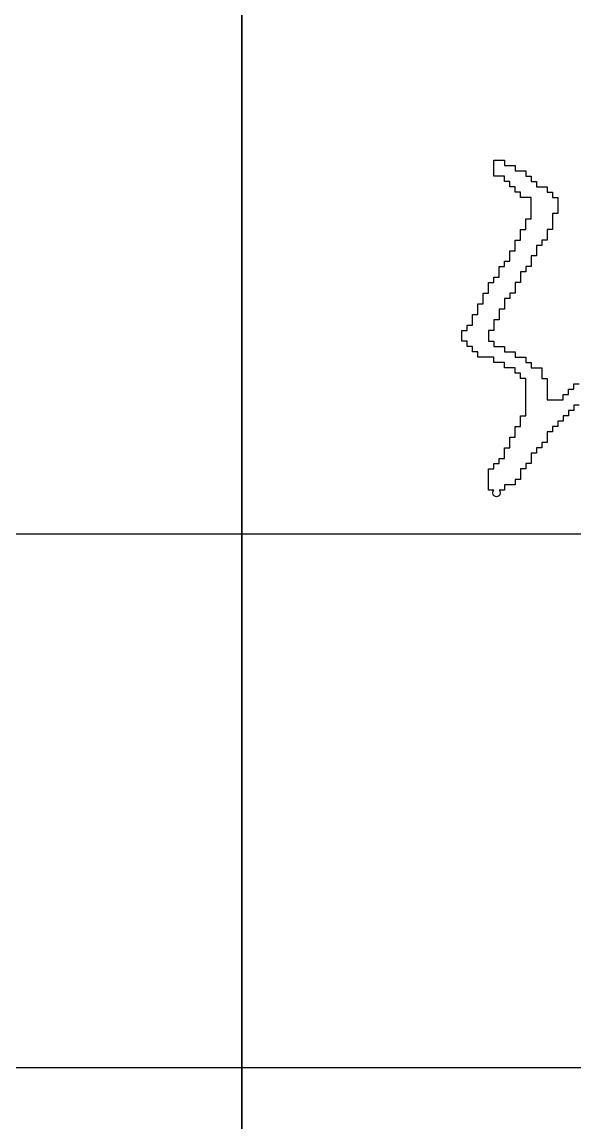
# Model space of a CAD drawing. Header units: millimetres. Extents: x 12325263 to 13848842, y -1463133 to 573208.
# Drawn here: x 12643082 to 12644324, y -881413 to -878941 of the extents above; entities that cross this region are included whole.
import ezdxf
from ezdxf.enums import TextEntityAlignment as Align

# ---------------------------------------------------------------- set-up
doc = ezdxf.new("R2010")
doc.units = ezdxf.units.MM
doc.header["$LTSCALE"] = 1000
doc.layers.add('TITLIN', color=7, linetype='Continuous')
doc.layers.add('电子签名', color=6, linetype='Continuous')
doc.styles.add('ACHT', font='simhei.ttf')
doc.styles.add('TITXC', font='simhei.ttf')
doc.styles.add('TITXV', font='', dxfattribs={"width": 0.7})
doc.styles.get('TITXV').set_extended_font_data('SimSun')

# ---------------------------------------------------------------- blocks, each defined once
blk = doc.blocks.new('横向图框_A0')
at = {"layer": 'TITLIN'}
for p, q in [((1153.896, 214.115), (1153.896, 110.493)), ((1114, 190.115), (1179, 190.115)), ((1132.321, 182.115), (1179, 182.115))]:
    blk.add_line(p, q, dxfattribs=at)
at = {"style": 'TITXV', "width": 0.8}
for tag, p in [('智能化', (9.375, 781)), ('暖通', (3.125, 781)), ('给排水', (15.625, 705)), ('建筑', (3.125, 705)), ('结构', (9.375, 705)), ('电气', (21.875, 705))]:
    blk.add_attdef(tag, text='', height=2.5, rotation=90, dxfattribs=at).set_placement(p, align=Align.MIDDLE_CENTER)
for tag, height, style, p in [('总工程师', 3, 'ACHT', (1143.109, 210.304)), ('审定', 3, 'ACHT', (1143.109, 202.304)), ('审核', 3, 'ACHT', (1143.109, 194.304)), ('设计总负责人1', 3, 'ACHT', (1143.109, 186.304)), ('设计总负责人2', 3, 'ACHT', (1143.109, 178.304)), ('设计总负责人3', 3, 'ACHT', (1143.109, 170.304)), ('专业负责人1', 3, 'ACHT', (1143.109, 162.304)), ('专业负责人2', 3, 'ACHT', (1143.109, 154.304)), ('专业负责人3', 3, 'ACHT', (1143.109, 146.304)), ('校核1', 3, 'ACHT', (1143.109, 138.304)), ('校核2', 3, 'ACHT', (1143.109, 130.304)), ('设计1', 3, 'ACHT', (1143.109, 122.304)), ('设计2', 3, 'ACHT', (1143.109, 114.304)), ('工程编号', 3, 'TITXC', (1142.308, 74.793)), ('专业', 3, 'TITXC', (1170.433, 74.793)), ('设计阶段', 3, 'TITXC', (1155.544, 67.776)), ('图号', 5, 'TITXC', (1140.343, 32.746)), ('出图日期', 3, 'ACHT', (1144.346, 24.293))]:
    blk.add_attdef(tag, text='', height=height, dxfattribs=dict(style=style)).set_placement(p, align=Align.MIDDLE_CENTER)
at = {"style": 'TITXC', "flags": 1}
for tag, height, p in [('建设单位', 3, (1149.822, 102.293)), ('工程名称', 3, (1149.822, 86.293)), ('图纸名称', 5, (1149.822, 51.043))]:
    blk.add_attdef(tag, text='', height=height, dxfattribs=at).set_placement(p, align=Align.MIDDLE_CENTER)
at = {"style": 'ACHT', "width": 0.8}
for tag, p in [('版本号', (1172.763, 32.793)), ('序号', (1172.763, 24.293))]:
    blk.add_attdef(tag, text='', height=3, dxfattribs=at).set_placement(p, align=Align.MIDDLE_CENTER)
blk = doc.blocks.new('*U20')
blk.add_blockref('横向图框_A0', (0, 0))
blk = doc.blocks.new('A$C6C634642')
at = {"linetype": 'Continuous'}
blk.add_lwpolyline([(85000, 80000), (80000, 80000), (80000, 75000), (75000, 75000), (75000, 70000), (70000, 70000), (70000, 65000), (65000, 65000), (65000, 60000), (60000, 60000), (60000, 55000), (55000, 55000), (55000, 50000), (55000, 45000), (50000, 45000), (50000, 40000), (45000, 40000), (45000, 35000), (40000, 35000), (40000, 30000), (40000, 25000), (35000, 25000), (35000, 20000), (30000, 20000), (30000, 15000), (30000, 10000), (25000, 10000), (25000, 5000), (20000, 5000), (15000, 5000), (15000, 0), (10000, 0, -2.414214), (5000, 0), (0, 0), (0, 5000), (0, 10000), (0, 15000), (0, 20000), (5000, 20000), (5000, 25000), (10000, 25000), (10000, 30000), (15000, 30000), (15000, 35000), (15000, 40000), (20000, 40000), (20000, 45000), (20000, 50000), (25000, 50000), (25000, 55000), (25000, 60000), (30000, 60000), (30000, 65000), (30000, 70000), (35000, 70000), (35000, 75000), (35000, 80000), (35000, 85000), (35000, 90000), (35000, 95000), (35000, 100000), (35000, 105000), (30000, 105000), (30000, 110000), (25000, 110000), (25000, 115000), (20000, 115000), (15000, 115000), (15000, 120000), (10000, 120000), (5000, 120000), (5000, 125000), (0, 125000), (-5000, 125000), (-10000, 125000), (-10000, 130000), (-15000, 130000), (-15000, 135000), (-20000, 135000), (-20000, 140000), (-25000, 140000), (-25000, 145000), (-25000, 150000), (-20000, 150000), (-20000, 155000), (-15000, 155000), (-15000, 160000), (-15000, 165000), (-10000, 165000), (-10000, 170000), (-10000, 175000), (-5000, 175000), (-5000, 180000), (-5000, 185000), (0, 185000), (0, 190000), (0, 195000), (5000, 195000), (5000, 200000), (10000, 200000), (10000, 205000), (10000, 210000), (15000, 210000), (15000, 215000), (20000, 215000), (20000, 220000), (20000, 225000), (25000, 225000), (25000, 230000), (25000, 235000), (30000, 235000), (30000, 240000), (30000, 245000), (35000, 245000), (35000, 250000), (35000, 255000), (40000, 255000), (40000, 260000), (40000, 265000), (40000, 270000), (40000, 275000), (35000, 275000), (30000, 275000), (30000, 280000), (25000, 280000), (25000, 285000), (20000, 285000), (20000, 290000), (15000, 290000), (15000, 295000), (10000, 295000), (5000, 295000), (5000, 300000), (5000, 305000), (5000, 310000), (10000, 310000), (15000, 310000), (15000, 305000), (25000, 305000), (25000, 300000), (35000, 300000), (35000, 295000), (40000, 295000), (40000, 290000), (45000, 290000), (45000, 285000), (55000, 285000), (55000, 280000), (60000, 280000), (60000, 275000), (65000, 275000), (65000, 270000), (65000, 265000), (65000, 260000), (60000, 260000), (60000, 255000), (60000, 250000), (60000, 245000), (55000, 245000), (55000, 240000), (55000, 235000), (50000, 235000), (50000, 230000), (45000, 230000), (45000, 225000), (45000, 220000), (40000, 220000), (40000, 215000), (40000, 210000), (35000, 210000), (35000, 205000), (30000, 205000), (30000, 200000), (30000, 195000), (25000, 195000), (25000, 190000), (25000, 185000), (20000, 185000), (20000, 180000), (15000, 180000), (15000, 175000), (15000, 170000), (10000, 170000), (10000, 165000), (10000, 160000), (5000, 160000), (5000, 155000), (5000, 150000), (0, 150000), (0, 145000), (0, 140000), (5000, 140000), (5000, 135000), (15000, 135000), (15000, 130000), (25000, 130000), (25000, 125000), (35000, 125000), (35000, 120000), (40000, 120000), (40000, 115000), (50000, 115000), (50000, 110000), (50000, 105000), (55000, 105000), (55000, 100000), (55000, 95000), (55000, 90000), (55000, 85000), (70000, 85000), (70000, 90000), (75000, 90000), (75000, 95000), (80000, 95000), (80000, 100000), (85000, 100000)], format="xyb", dxfattribs=at)
blk = doc.blocks.new('A$C62AF6C70')
at = {"layer": '电子签名'}
blk.add_lwpolyline([(0, 0), (0, 10382.2), (2510.4, 10382.2), (2510.4, 0)], close=True, dxfattribs=at)
at = {"layer": '电子签名', "xscale": 0.001595915279045558, "yscale": 0.001595915279045558, "zscale": 0.001595915279045558}
blk.add_blockref('A$C6C634642', (369.2, 8047.2), dxfattribs=at)
blk = doc.blocks.new('A$C15443CC7')
for name, p, xscale, yscale, zscale in [('*U20', (0, 0), 150, 150, 150), ('A$C62AF6C70', (173084.4, 16544), 1.49999999998998, 1.49999999998998, 1.49999999998998)]:
    blk.add_blockref(name, p, dxfattribs=dict(xscale=xscale, yscale=yscale, zscale=zscale))

msp = doc.modelspace()

# ---------------------------------------------------------------- block references
msp.add_blockref('A$C15443CC7', (12470491.6, -908608))

doc.saveas('drawing.dxf')
